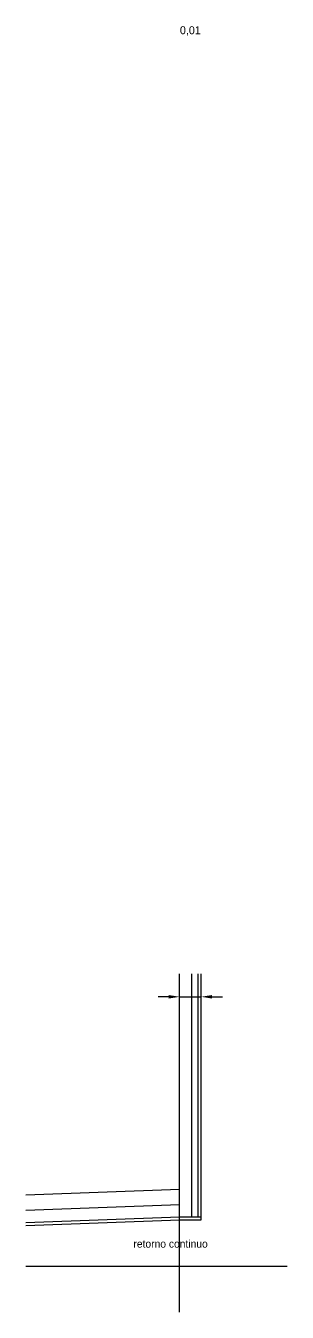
# Model space of a CAD drawing. Header units: metres. Extents: x 0 to 50.4, y 0 to 2.9.
# Drawn here: x 40 to 40.17, y 0 to 0.836 of the extents above; entities that cross this region are included whole.
import ezdxf

# ---------------------------------------------------------------- set-up
doc = ezdxf.new("R2010")
doc.units = ezdxf.units.M
for name, color, linetype in [('COTAS', 4, 'Continuous'), ('G_MEDIDO', 8, 'Continuous'), ('P_PROPUESTO', 5, 'Continuous'), ('TEXTOS', 7, 'Continuous')]:
    doc.layers.add(name, color=color, linetype=linetype)
doc.dimstyles.get("Standard").update_dxf_attribs({"dimtxt": 2.5, "dimasz": 2.5, "dimexe": 1.25, "dimexo": 0.625, "dimtad": 1, "dimcen": 2.5, "dimazin": 3, "dimtfac": 1, "dimtmove": 0, "dimatfit": 3})

# ---------------------------------------------------------------- blocks, each defined once
blk = doc.blocks.new('_CLOSEDFILLED')
at = {"color": 0, "linetype": 'BYBLOCK'}
blk.add_solid([(-1, 0.16), (0, 0), (-1, -0.16)], dxfattribs=at)
blk = doc.blocks.new('*D8')
for p, q in [((40.093, 0.205), (40.086, 0.205)), ((40.1, 0.205), (40.1, 0.205)), ((40.1, 0.205), (40.114, 0.205)), ((40.114, 0.205), (40.114, 0.205)), ((40.121, 0.205), (40.128, 0.205))]:
    blk.add_line(p, q)
at = {"layer": 'Defpoints'}
for p in [(40.1, 0.205), (40.1, 0.205), (40.114, 0.205)]:
    blk.add_point(p, dxfattribs=at)
at = {"layer": 'COTAS', "xscale": 0.007, "yscale": 0.007}
blk.add_blockref('_CLOSEDFILLED', (40.1, 0.205), dxfattribs=at)
at = {"layer": 'COTAS', "xscale": 0.007, "yscale": 0.007, "rotation": 180}
blk.add_blockref('_CLOSEDFILLED', (40.114, 0.205), dxfattribs=at)
at = {"layer": 'COTAS', "insert": (40.107, 0.8326), "char_height": 0.0052, "attachment_point": 5}
blk.add_mtext('0,01', dxfattribs=at)

msp = doc.modelspace()

# ---------------------------------------------------------------- linework, layer by layer
at = {"layer": 'G_MEDIDO'}
for p, q in [((40.113999, 0.06), (40.113999, 0.22)), ((40, 0.076375), (40.099999, 0.08)), ((40.099999, 0.07), (40.099999, 0.08)), ((40, 0.066375), (40.099999, 0.07)), ((40.099999, 0.062), (40.099999, 0.07)), ((40, 0.058375), (40.099999, 0.062)), ((40, 0.056375), (40.099999, 0.06)), ((40.099999, 0.06), (40.099999, 0.062)), ((40.099999, 0.03), (40.099999, 0.06)), ((40.099999, 0.06), (40.104001, 0.06)), ((40.104001, 0.06), (40.113999, 0.06)), ((40, 0.03), (40.099999, 0.03)), ((40.099999, 0.03), (40.116006, 0.03)), ((40.099999, 0), (40.099999, 0.03)), ((40.116006, 0.03), (40.17, 0.03))]:
    msp.add_line(p, q, dxfattribs=at)
at = {"layer": 'P_PROPUESTO'}
for p, q in [((40.099999, 0.062), (40.099999, 0.22)), ((40.108001, 0.062), (40.108001, 0.22)), ((40.112, 0.062), (40.112, 0.22)), ((40.113999, 0.062), (40.113999, 0.22)), ((40.099999, 0.062), (40.108001, 0.062)), ((40.099999, 0.06), (40.099999, 0.062)), ((40.099999, 0.06), (40.113999, 0.06)), ((40.108001, 0.062), (40.112, 0.062)), ((40.112, 0.062), (40.113999, 0.062)), ((40.113999, 0.06), (40.113999, 0.062))]:
    msp.add_line(p, q, dxfattribs=at)

# ---------------------------------------------------------------- texts
at = {"layer": 'TEXTOS'}
msp.add_text('retorno continuo', height=0.005, dxfattribs=at).set_placement((40.07, 0.042))

# ---------------------------------------------------------------- dimensions: what is measured, and where the dimension line sits
at = {"layer": 'COTAS'}
dim = msp.add_linear_dim(base=(40.1, 0.205), p1=(40.1, 0.205), p2=(40.114, 0.205), dimstyle='Standard', override={"dimtxt": 0.0052, "dimasz": 0.007}, dxfattribs=at)
dim.commit()
dim.dimension.update_dxf_attribs({"geometry": '*D8', "text_midpoint": (40.107, 0.8326)})

doc.saveas('drawing.dxf')
